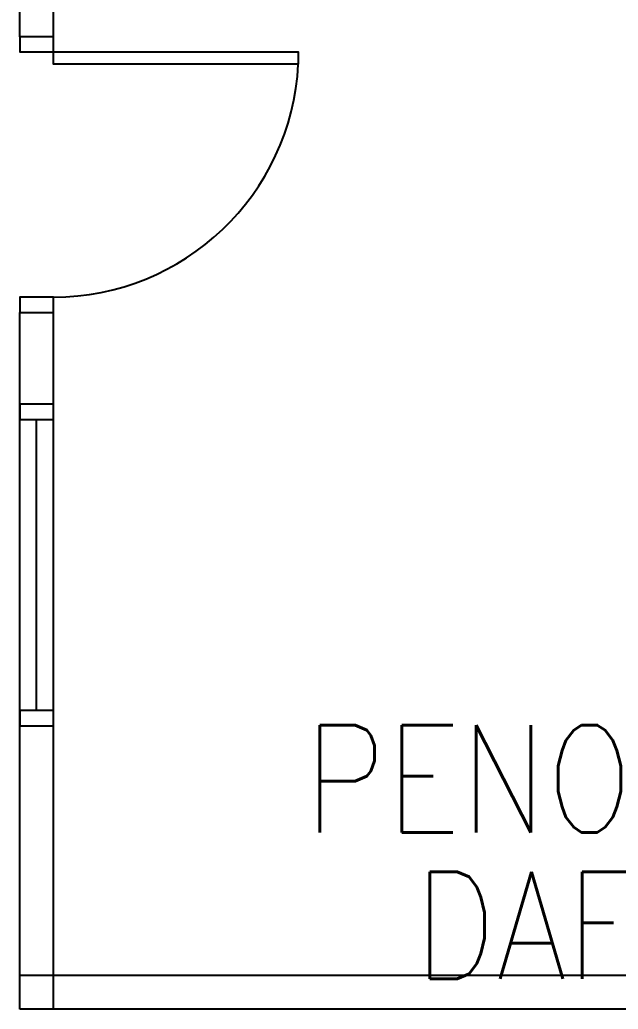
# Model space of a CAD drawing. Header units: inches. Extents: x -85907952 to 802144, y 988801 to 3125513.
# Drawn here: x 414223 to 416176, y 1048098 to 1051329 of the extents above; entities that cross this region are included whole.
import ezdxf
from ezdxf.enums import TextEntityAlignment as Align

# ---------------------------------------------------------------- set-up
doc = ezdxf.new("R2010")
doc.units = ezdxf.units.IN
doc.header["$MEASUREMENT"] = 0
for name, color, linetype in [('DOOR', 2, 'Continuous'), ('partition', 8, 'Continuous'), ('WIN', 9, 'Continuous')]:
    doc.layers.add(name, color=color, linetype=linetype)
doc.layers.add('t3', color=8, linetype='Continuous', lineweight=25)
doc.styles.add('LAILA', font='romans.shx', dxfattribs={"width": 0.85})

# ---------------------------------------------------------------- blocks, each defined once
blk = doc.blocks.new('dr16')
at = {"layer": 'DOOR', "color": 1}
blk.add_line((-2409712.2, -909070.8), (-2409602.2, -909070.8), dxfattribs=at)
for points in [[(-2409712.2, -909070.8), (-2409602.2, -909070.8), (-2409602.2, -909020.8), (-2409712.2, -909020.8)], [(-2410511.2, -909830.8), (-2409712.2, -909830.8), (-2409712.2, -909870.8), (-2410511.2, -909870.8)], [(-2409712.2, -909920.8), (-2409602.2, -909920.8), (-2409602.2, -909870.8), (-2409712.2, -909870.8)]]:
    blk.add_lwpolyline(points, close=True, dxfattribs=at)
at = {"layer": 'DOOR', "color": 9}
blk.add_arc((-2409712.2, -909870.8), 800, 90, 177.134, dxfattribs=at)

msp = doc.modelspace()

# ---------------------------------------------------------------- linework, layer by layer
at = {"layer": 'partition'}
for p, q in [((414222.7, 1051273.4), (414222.7, 1051483.4)), ((414332.7, 1051273.4), (414332.7, 1051483.4)), ((414222.7, 1050073.4), (414222.7, 1050373.4)), ((414332.7, 1050073.4), (414332.7, 1050373.4)), ((414332.7, 1050073.4), (414222.7, 1050073.4)), ((414222.7, 1048098.4), (414222.7, 1049023.4)), ((414222.7, 1049023.4), (414332.7, 1049023.4)), ((414332.7, 1048098.4), (414332.7, 1049023.4)), ((416222.7, 1048208.4), (414222.7, 1048208.4)), ((416222.7, 1048098.4), (414222.7, 1048098.4))]:
    msp.add_line(p, q, dxfattribs=at)
at = {"layer": 'WIN'}
for p, q in [((414222.7, 1049023.4), (414222.7, 1050073.4)), ((414332.7, 1049023.4), (414332.7, 1050073.4)), ((414277.7, 1049073.4), (414277.7, 1050023.4))]:
    msp.add_line(p, q, dxfattribs=at)
for points in [[(414332.7, 1050073.4), (414222.7, 1050073.4), (414222.7, 1050023.4), (414332.7, 1050023.4)], [(414332.7, 1049073.4), (414222.7, 1049073.4), (414222.7, 1049023.4), (414332.7, 1049023.4)]]:
    msp.add_lwpolyline(points, close=True, dxfattribs=at)

# ---------------------------------------------------------------- block references
at = {"layer": 'DOOR', "rotation": 180}
msp.add_blockref('dr16', (-1995379.5, 141352.6), dxfattribs=at)

# ---------------------------------------------------------------- texts
at = {"layer": 't3', "style": 'LAILA', "width": 0.85}
for s, p in [('PENOLONG', (415151.2, 1049025.8)), ('DAFTAR', (415510.4, 1048547.3))]:
    msp.add_text(s, height=350, dxfattribs=at).set_placement(p, align=Align.TOP_LEFT)

doc.saveas('drawing.dxf')
